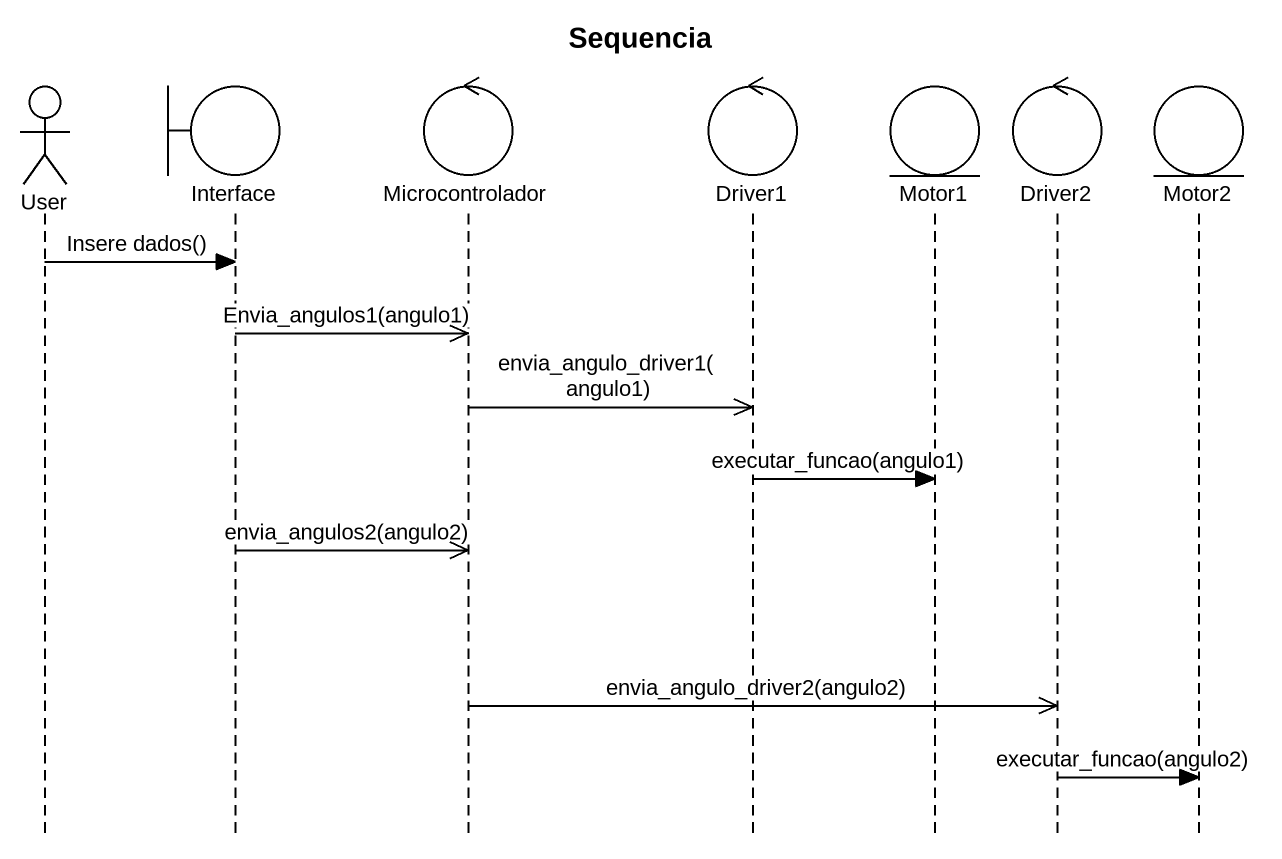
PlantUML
@startuml
title Sequencia
hide footbox
actor User
boundary "Interface" as Interface_
control Microcontrolador
control Driver1
entity Motor1
control Driver2
entity Motor2

User -> Interface_ : Insere dados()
Interface_ ->> Microcontrolador : Envia_angulos1(angulo1)
Microcontrolador ->> Driver1 : envia_angulo_driver1(angulo1)
Driver1 -> Motor1 : executar_funcao(angulo1)
Interface_ ->> Microcontrolador : envia_angulos2(angulo2)
Microcontrolador ->> Driver2 : envia_angulo_driver2(angulo2)
Driver2 -> Motor2 : executar_funcao(angulo2)
@enduml
